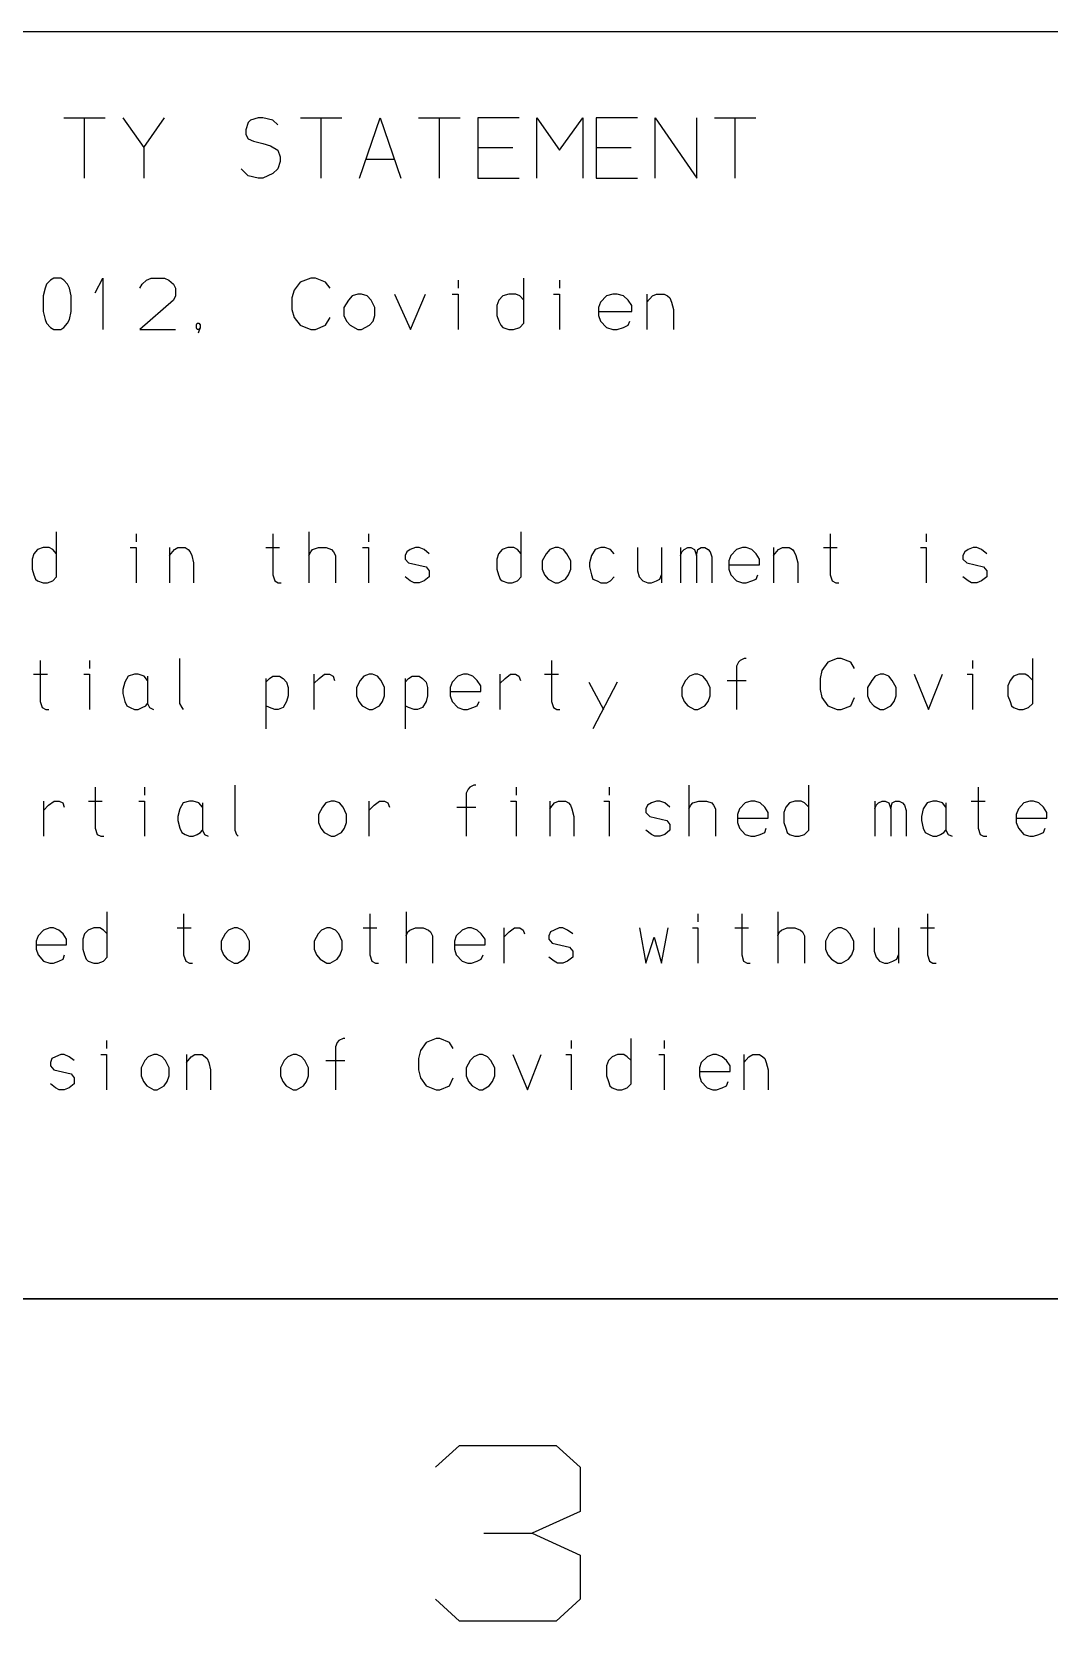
# Model space of a CAD drawing. Extents: x 0 to 1189, y 35 to 806.
# Drawn here: x 415.6 to 481.8, y 40.6 to 144.1 of the extents above; entities that cross this region are included whole.
import ezdxf

# ---------------------------------------------------------------- set-up
doc = ezdxf.new("R2010")
doc.units = 0
doc.layers.add('1', color=1, linetype='CONTINUOUS')

msp = doc.modelspace()

# ---------------------------------------------------------------- linework, layer by layer
at = {"layer": '1'}
for p, q in [((502.35, 144.13), (331.82, 144.13)), ((417.65, 138.53), (420.35, 138.53)), ((419, 134.6), (419, 138.53)), ((421.5, 138.53), (422.85, 136.6)), ((422.85, 136.6), (424.2, 138.53)), ((429.65, 138.23), (429.5, 137.75)), ((429.5, 137.75), (429.5, 137.45)), ((429.8, 138.38), (429.65, 138.23)), ((430.3, 138.53), (429.8, 138.38)), ((430.6, 138.53), (430.3, 138.53)), ((431.25, 138.38), (430.6, 138.53)), ((431.58, 138.08), (431.25, 138.38)), ((433.05, 138.53), (435.75, 138.53)), ((434.4, 134.6), (434.4, 138.53)), ((436.9, 134.6), (438.25, 138.53)), ((438.25, 138.53), (439.6, 134.6)), ((440.75, 138.53), (443.45, 138.53)), ((442.1, 134.6), (442.1, 138.53)), ((447.3, 138.53), (444.6, 138.53)), ((444.6, 138.53), (444.6, 134.6)), ((448.45, 134.6), (448.45, 138.53)), ((448.45, 138.53), (449.93, 136.43)), ((449.93, 136.43), (451.43, 138.53)), ((451.43, 138.53), (451.43, 134.6)), ((455, 138.53), (452.3, 138.53)), ((452.3, 138.53), (452.3, 134.6)), ((456.15, 134.6), (456.15, 138.53)), ((456.15, 138.53), (458.85, 134.6)), ((458.85, 134.6), (458.85, 138.53)), ((460, 138.53), (462.7, 138.53)), ((461.35, 134.6), (461.35, 138.53)), ((422.85, 136.6), (422.85, 134.6)), ((429.5, 137.45), (429.65, 137.15)), ((429.65, 137.15), (430, 137)), ((430, 137), (430.6, 136.85)), ((430.6, 136.85), (431.1, 136.7)), ((431.1, 136.7), (431.58, 136.43)), ((444.6, 136.6), (446.88, 136.6)), ((452.3, 136.6), (454.58, 136.6)), ((431.58, 136.43), (431.73, 135.98)), ((431.73, 135.68), (431.58, 135.2)), ((431.73, 135.98), (431.73, 135.68)), ((437.3, 135.83), (439.2, 135.83)), ((429.65, 134.75), (429.2, 135.2)), ((430.3, 134.6), (429.65, 134.75)), ((430.6, 134.6), (430.3, 134.6)), ((431.25, 134.9), (430.6, 134.6)), ((431.58, 135.2), (431.25, 134.9)), ((444.6, 134.6), (447.3, 134.6)), ((452.3, 134.6), (455, 134.6)), ((416.43, 127.43), (416.3, 126.93)), ((416.53, 127.7), (416.43, 127.43)), ((416.78, 127.95), (416.53, 127.7)), ((417, 128.08), (416.78, 127.95)), ((417.45, 128.08), (417, 128.08)), ((417.65, 127.95), (417.45, 128.08)), ((417.9, 127.7), (417.65, 127.95)), ((418.03, 127.43), (417.9, 127.7)), ((418.13, 126.93), (418.03, 127.43)), ((419.68, 127.13), (420.2, 128.08)), ((420.2, 128.08), (420.2, 124.75)), ((422.6, 127.43), (422.75, 127.7)), ((422.75, 127.7), (423.03, 127.95)), ((423.03, 127.95), (423.33, 128.08)), ((423.33, 128.08), (424.2, 128.08)), ((424.2, 128.08), (424.48, 127.95)), ((424.48, 127.95), (424.78, 127.7)), ((424.78, 127.7), (424.93, 127.43)), ((424.93, 127.43), (424.93, 126.93)), ((432.65, 127.3), (432.5, 126.8)), ((433.03, 127.83), (432.65, 127.3)), ((433.73, 128.08), (433.03, 127.83)), ((434.03, 128.08), (433.73, 128.08)), ((434.68, 127.83), (434.03, 128.08)), ((434.98, 127.43), (434.68, 127.83)), ((443.33, 127.95), (443.33, 127.43)), ((447.6, 125.15), (447.6, 128.08)), ((449.93, 127.95), (449.93, 127.43)), ((416.3, 126.93), (416.3, 125.93)), ((418.13, 125.93), (418.13, 126.93)), ((424.78, 126.65), (422.6, 124.75)), ((424.93, 126.93), (424.78, 126.65)), ((432.5, 126.8), (432.5, 126.05)), ((436.18, 126.65), (435.88, 126.18)), ((436.43, 126.93), (436.18, 126.65)), ((436.78, 127.05), (436.43, 126.93)), ((437.03, 127.05), (436.78, 127.05)), ((437.4, 126.93), (437.03, 127.05)), ((437.65, 126.65), (437.4, 126.93)), ((437.9, 126.18), (437.65, 126.65)), ((439.18, 127.05), (440.23, 124.75)), ((440.23, 124.75), (441.2, 127.05)), ((442.93, 127.05), (443.33, 127.05)), ((443.33, 127.05), (443.33, 124.75)), ((445.98, 126.65), (445.85, 126.3)), ((445.85, 126.3), (445.85, 125.65)), ((446.23, 126.93), (445.98, 126.65)), ((446.63, 127.05), (446.23, 126.93)), ((447.08, 127.05), (446.63, 127.05)), ((447.33, 126.93), (447.08, 127.05)), ((447.6, 126.65), (447.33, 126.93)), ((449.53, 127.05), (449.93, 127.05)), ((449.93, 127.05), (449.93, 124.75)), ((452.58, 126.53), (452.45, 126.18)), ((452.98, 126.93), (452.58, 126.53)), ((453.4, 127.05), (452.98, 126.93)), ((453.68, 127.05), (453.4, 127.05)), ((454.08, 126.93), (453.68, 127.05)), ((454.38, 126.65), (454.08, 126.93)), ((454.63, 126.3), (454.38, 126.65)), ((454.63, 125.93), (454.63, 126.3)), ((455.6, 127.05), (455.6, 124.75)), ((455.6, 126.53), (455.98, 126.93)), ((455.98, 126.93), (456.23, 127.05)), ((456.23, 127.05), (456.73, 127.05)), ((456.73, 127.05), (456.95, 126.93)), ((456.95, 126.93), (457.1, 126.8)), ((457.1, 126.8), (457.2, 126.53)), ((457.2, 126.53), (457.35, 126.05)), ((416.3, 125.93), (416.43, 125.4)), ((416.43, 125.4), (416.53, 125.15)), ((417.9, 125.15), (418.03, 125.4)), ((418.03, 125.4), (418.13, 125.93)), ((432.5, 126.05), (432.65, 125.53)), ((432.65, 125.53), (433.03, 125.03)), ((434.68, 125.03), (434.98, 125.53)), ((435.88, 126.18), (435.88, 125.65)), ((435.88, 125.65), (436.05, 125.28)), ((436.05, 125.28), (436.3, 125.03)), ((437.55, 125.03), (437.78, 125.28)), ((437.78, 125.28), (437.9, 125.65)), ((437.9, 125.65), (437.9, 126.18)), ((445.85, 125.65), (445.98, 125.28)), ((445.98, 125.28), (446.1, 125.03)), ((452.45, 126.18), (452.45, 125.65)), ((452.45, 125.93), (454.63, 125.93)), ((452.45, 125.65), (452.58, 125.28)), ((452.58, 125.28), (452.98, 124.88)), ((454.38, 125.03), (454.5, 125.28)), ((457.35, 126.05), (457.35, 124.75)), ((416.53, 125.15), (416.78, 124.88)), ((416.78, 124.88), (417, 124.75)), ((417, 124.75), (417.45, 124.75)), ((417.45, 124.75), (417.65, 124.88)), ((417.65, 124.88), (417.9, 125.15)), ((422.6, 124.75), (424.93, 124.75)), ((426.28, 125.05), (426.33, 125.15)), ((426.28, 124.85), (426.28, 125.05)), ((426.33, 124.75), (426.28, 124.85)), ((426.33, 125.15), (426.45, 125.15)), ((426.45, 124.75), (426.33, 124.75)), ((426.45, 124.63), (426.4, 124.5)), ((426.45, 125.15), (426.53, 125.05)), ((426.53, 124.85), (426.45, 124.75)), ((426.53, 124.85), (426.45, 124.63)), ((426.53, 125.05), (426.53, 124.85)), ((433.03, 125.03), (433.73, 124.75)), ((433.73, 124.75), (434.03, 124.75)), ((434.03, 124.75), (434.68, 125.03)), ((436.3, 125.03), (436.78, 124.75)), ((436.78, 124.75), (437.03, 124.75)), ((437.03, 124.75), (437.55, 125.03)), ((446.1, 125.03), (446.23, 124.88)), ((446.23, 124.88), (446.63, 124.75)), ((446.63, 124.75), (446.93, 124.75)), ((446.93, 124.75), (447.33, 124.88)), ((447.33, 124.88), (447.6, 125.15)), ((452.98, 124.88), (453.4, 124.75)), ((453.4, 124.75), (453.68, 124.75)), ((453.68, 124.75), (454.08, 124.88)), ((454.08, 124.88), (454.38, 125.03)), ((417.18, 108.65), (417.18, 111.58)), ((422.35, 111.45), (422.35, 110.93)), ((431.25, 111.45), (431.25, 108.78)), ((433.6, 111.58), (433.6, 108.25)), ((437.48, 111.45), (437.48, 110.93)), ((447.43, 108.65), (447.43, 111.58)), ((467.55, 111.45), (467.55, 108.78)), ((473.78, 111.45), (473.78, 110.93)), ((415.7, 110.15), (415.58, 109.8)), ((415.58, 109.8), (415.58, 109.15)), ((415.93, 110.43), (415.7, 110.15)), ((416.3, 110.55), (415.93, 110.43)), ((416.7, 110.55), (416.3, 110.55)), ((416.93, 110.43), (416.7, 110.55)), ((417.18, 110.15), (416.93, 110.43)), ((421.98, 110.55), (422.35, 110.55)), ((422.35, 110.55), (422.35, 108.25)), ((424.53, 110.55), (424.53, 108.25)), ((424.53, 110.03), (424.85, 110.43)), ((424.85, 110.43), (425.08, 110.55)), ((425.08, 110.55), (425.55, 110.55)), ((425.55, 110.55), (425.75, 110.43)), ((425.75, 110.43), (425.88, 110.28)), ((425.88, 110.28), (425.98, 110.03)), ((425.98, 110.03), (426.1, 109.55)), ((430.8, 110.55), (431.7, 110.55)), ((433.6, 110.03), (433.73, 110.28)), ((433.73, 110.28), (433.85, 110.43)), ((433.85, 110.43), (434.23, 110.55)), ((434.23, 110.55), (434.73, 110.55)), ((434.73, 110.55), (435.08, 110.43)), ((435.08, 110.43), (435.2, 110.28)), ((435.2, 110.28), (435.33, 110.03)), ((435.33, 110.03), (435.33, 108.25)), ((437.1, 110.55), (437.48, 110.55)), ((437.48, 110.55), (437.48, 108.25)), ((439.98, 110.28), (439.88, 110.03)), ((439.88, 110.03), (439.88, 109.8)), ((439.88, 109.8), (440.1, 109.55)), ((440.2, 110.43), (439.98, 110.28)), ((440.55, 110.55), (440.2, 110.43)), ((440.78, 110.55), (440.55, 110.55)), ((441.1, 110.43), (440.78, 110.55)), ((441.43, 110.15), (441.1, 110.43)), ((445.95, 110.15), (445.83, 109.8)), ((445.83, 109.8), (445.83, 109.15)), ((446.18, 110.43), (445.95, 110.15)), ((446.55, 110.55), (446.18, 110.43)), ((446.95, 110.55), (446.55, 110.55)), ((447.18, 110.43), (446.95, 110.55)), ((447.43, 110.15), (447.18, 110.43)), ((449.05, 110.15), (448.8, 109.68)), ((449.3, 110.43), (449.05, 110.15)), ((449.63, 110.55), (449.3, 110.43)), ((449.85, 110.55), (449.63, 110.55)), ((450.18, 110.43), (449.85, 110.55)), ((450.4, 110.15), (450.18, 110.43)), ((450.65, 109.68), (450.4, 110.15)), ((452, 110.03), (451.88, 109.55)), ((452.25, 110.43), (452, 110.03)), ((452.6, 110.55), (452.25, 110.43)), ((452.88, 110.55), (452.6, 110.55)), ((453.23, 110.43), (452.88, 110.55)), ((453.48, 110.15), (453.23, 110.43)), ((455, 110.55), (455, 109.03)), ((456.55, 110.55), (456.55, 108.25)), ((457.8, 110.55), (457.8, 108.25)), ((457.8, 110.03), (457.88, 110.28)), ((457.88, 110.28), (458.03, 110.43)), ((458.03, 110.43), (458.28, 110.55)), ((458.28, 110.55), (458.48, 110.55)), ((458.48, 110.55), (458.7, 110.43)), ((458.7, 110.43), (458.83, 110.03)), ((458.83, 110.03), (458.93, 110.43)), ((458.83, 110.03), (458.83, 108.25)), ((458.93, 110.43), (459.15, 110.55)), ((459.15, 110.55), (459.38, 110.55)), ((459.38, 110.55), (459.6, 110.43)), ((459.6, 110.43), (459.73, 110.28)), ((459.73, 110.28), (459.83, 109.95)), ((459.83, 109.95), (459.83, 108.25)), ((461.08, 110.03), (460.95, 109.68)), ((461.45, 110.43), (461.08, 110.03)), ((461.83, 110.55), (461.45, 110.43)), ((462.08, 110.55), (461.83, 110.55)), ((462.43, 110.43), (462.08, 110.55)), ((462.73, 110.15), (462.43, 110.43)), ((462.95, 109.8), (462.73, 110.15)), ((462.95, 109.43), (462.95, 109.8)), ((463.85, 110.55), (463.85, 108.25)), ((463.85, 110.03), (464.18, 110.43)), ((464.18, 110.43), (464.43, 110.55)), ((464.43, 110.55), (464.88, 110.55)), ((464.88, 110.55), (465.08, 110.43)), ((465.08, 110.43), (465.2, 110.28)), ((465.2, 110.28), (465.3, 110.03)), ((465.3, 110.03), (465.43, 109.55)), ((467.1, 110.55), (468, 110.55)), ((473.43, 110.55), (473.78, 110.55)), ((473.78, 110.55), (473.78, 108.25)), ((476.3, 110.28), (476.18, 110.03)), ((476.18, 110.03), (476.18, 109.8)), ((476.18, 109.8), (476.43, 109.55)), ((476.53, 110.43), (476.3, 110.28)), ((476.85, 110.55), (476.53, 110.43)), ((477.08, 110.55), (476.85, 110.55)), ((477.4, 110.43), (477.08, 110.55)), ((477.75, 110.15), (477.4, 110.43)), ((415.58, 109.15), (415.7, 108.78)), ((415.7, 108.78), (415.8, 108.5)), ((426.1, 109.55), (426.1, 108.25)), ((431.25, 108.78), (431.38, 108.38)), ((440.1, 109.55), (441.23, 109.3)), ((441.23, 109.3), (441.43, 109.03)), ((441.43, 109.03), (441.43, 108.65)), ((445.83, 109.15), (445.95, 108.78)), ((445.95, 108.78), (446.05, 108.5)), ((448.8, 109.68), (448.8, 109.15)), ((448.8, 109.15), (448.95, 108.78)), ((448.95, 108.78), (449.18, 108.5)), ((450.3, 108.5), (450.5, 108.78)), ((450.5, 108.78), (450.65, 109.15)), ((450.65, 109.15), (450.65, 109.68)), ((451.88, 109.55), (451.88, 109.3)), ((451.88, 109.3), (452, 108.78)), ((452, 108.78), (452.1, 108.5)), ((455, 109.03), (455.1, 108.65)), ((456.45, 108.5), (456.55, 108.78)), ((460.95, 109.68), (460.95, 109.15)), ((460.95, 109.43), (462.95, 109.43)), ((460.95, 109.15), (461.08, 108.78)), ((461.08, 108.78), (461.45, 108.38)), ((462.73, 108.5), (462.83, 108.78)), ((465.43, 109.55), (465.43, 108.25)), ((467.55, 108.78), (467.68, 108.38)), ((476.43, 109.55), (477.53, 109.3)), ((477.53, 109.3), (477.75, 109.03)), ((477.75, 109.03), (477.75, 108.65)), ((415.8, 108.5), (415.93, 108.38)), ((415.93, 108.38), (416.3, 108.25)), ((416.3, 108.25), (416.58, 108.25)), ((416.58, 108.25), (416.93, 108.38)), ((416.93, 108.38), (417.18, 108.65)), ((431.38, 108.38), (431.6, 108.25)), ((431.6, 108.25), (431.8, 108.25)), ((440.2, 108.38), (439.88, 108.65)), ((440.45, 108.25), (440.2, 108.38)), ((440.78, 108.25), (440.45, 108.25)), ((441.1, 108.38), (440.78, 108.25)), ((441.43, 108.65), (441.1, 108.38)), ((446.05, 108.5), (446.18, 108.38)), ((446.18, 108.38), (446.55, 108.25)), ((446.55, 108.25), (446.83, 108.25)), ((446.83, 108.25), (447.18, 108.38)), ((447.18, 108.38), (447.43, 108.65)), ((449.18, 108.5), (449.63, 108.25)), ((449.63, 108.25), (449.85, 108.25)), ((449.85, 108.25), (450.3, 108.5)), ((452.1, 108.5), (452.38, 108.38)), ((452.38, 108.38), (452.6, 108.25)), ((452.6, 108.25), (453, 108.25)), ((453, 108.25), (453.23, 108.38)), ((453.23, 108.38), (453.48, 108.65)), ((455.1, 108.65), (455.35, 108.38)), ((455.35, 108.38), (455.68, 108.25)), ((455.68, 108.25), (455.9, 108.25)), ((455.9, 108.25), (456.23, 108.38)), ((456.23, 108.38), (456.45, 108.5)), ((461.45, 108.38), (461.83, 108.25)), ((461.83, 108.25), (462.08, 108.25)), ((462.08, 108.25), (462.43, 108.38)), ((462.43, 108.38), (462.73, 108.5)), ((467.68, 108.38), (467.9, 108.25)), ((467.9, 108.25), (468.1, 108.25)), ((476.53, 108.38), (476.18, 108.65)), ((476.75, 108.25), (476.53, 108.38)), ((477.08, 108.25), (476.75, 108.25)), ((477.4, 108.38), (477.08, 108.25)), ((477.75, 108.65), (477.4, 108.38)), ((416.1, 103.2), (416.1, 100.53)), ((419.33, 103.2), (419.33, 102.68)), ((425.18, 103.33), (425.18, 100.4)), ((449.4, 103.2), (449.4, 100.53)), ((461.58, 103.08), (461.45, 102.83)), ((461.45, 102.83), (461.45, 100)), ((461.68, 103.2), (461.58, 103.08)), ((461.95, 103.33), (461.68, 103.2)), ((462.08, 103.33), (461.95, 103.33)), ((467, 102.55), (466.88, 102.03)), ((467.38, 103.08), (467, 102.55)), ((468, 103.33), (467.38, 103.08)), ((468.25, 103.33), (468, 103.33)), ((468.88, 103.08), (468.25, 103.33)), ((469.13, 102.68), (468.88, 103.08)), ((476.8, 103.2), (476.8, 102.68)), ((480.73, 100.4), (480.73, 103.33)), ((415.68, 102.3), (416.58, 102.3)), ((418.95, 102.3), (419.33, 102.3)), ((419.33, 102.3), (419.33, 100)), ((421.63, 101.78), (421.5, 101.3)), ((421.85, 102.18), (421.63, 101.78)), ((422.25, 102.3), (421.85, 102.18)), ((422.5, 102.3), (422.25, 102.3)), ((422.88, 102.18), (422.5, 102.3)), ((423.1, 101.9), (422.88, 102.18)), ((423.1, 102.18), (423.1, 100.4)), ((430.8, 102.03), (430.8, 98.75)), ((430.8, 101.78), (431.03, 102.03)), ((431.03, 102.03), (431.25, 102.18)), ((431.25, 102.18), (431.7, 102.18)), ((431.7, 102.18), (431.93, 102.03)), ((431.93, 102.03), (432.15, 101.78)), ((432.15, 101.78), (432.25, 101.43)), ((432.25, 101.43), (432.25, 100.9)), ((433.93, 102.3), (433.93, 100)), ((433.93, 101.7), (434.28, 102.03)), ((434.28, 102.03), (434.63, 102.3)), ((434.63, 102.3), (434.95, 102.3)), ((434.95, 102.3), (435.18, 102.18)), ((435.18, 102.18), (435.28, 101.9)), ((436.95, 101.9), (436.7, 101.43)), ((436.7, 101.43), (436.7, 100.9)), ((437.18, 102.18), (436.95, 101.9)), ((437.53, 102.3), (437.18, 102.18)), ((437.75, 102.3), (437.53, 102.3)), ((438.08, 102.18), (437.75, 102.3)), ((438.3, 101.9), (438.08, 102.18)), ((438.53, 101.43), (438.3, 101.9)), ((438.53, 100.9), (438.53, 101.43)), ((439.88, 102.03), (439.88, 98.75)), ((439.88, 101.78), (440.1, 102.03)), ((440.1, 102.03), (440.33, 102.18)), ((440.33, 102.18), (440.78, 102.18)), ((440.78, 102.18), (441, 102.03)), ((441, 102.03), (441.23, 101.78)), ((441.23, 101.78), (441.33, 101.43)), ((441.33, 101.43), (441.33, 100.9)), ((442.93, 101.78), (442.8, 101.43)), ((442.8, 101.43), (442.8, 100.9)), ((443.3, 102.18), (442.93, 101.78)), ((443.68, 102.3), (443.3, 102.18)), ((443.93, 102.3), (443.68, 102.3)), ((444.28, 102.18), (443.93, 102.3)), ((444.55, 101.9), (444.28, 102.18)), ((444.8, 101.55), (444.55, 101.9)), ((444.8, 101.18), (444.8, 101.55)), ((446.03, 102.3), (446.03, 100)), ((446.03, 101.7), (446.38, 102.03)), ((446.38, 102.03), (446.73, 102.3)), ((446.73, 102.3), (447.05, 102.3)), ((447.05, 102.3), (447.28, 102.18)), ((447.28, 102.18), (447.38, 101.9)), ((448.95, 102.3), (449.85, 102.3)), ((451.83, 101.78), (452.78, 100)), ((453.68, 101.78), (452.08, 98.75)), ((458.13, 101.9), (457.88, 101.43)), ((457.88, 101.43), (457.88, 100.9)), ((458.38, 102.18), (458.13, 101.9)), ((458.7, 102.3), (458.38, 102.18)), ((458.93, 102.3), (458.7, 102.3)), ((459.25, 102.18), (458.93, 102.3)), ((459.48, 101.9), (459.25, 102.18)), ((459.73, 101.43), (459.48, 101.9)), ((459.73, 100.9), (459.73, 101.43)), ((460.83, 101.9), (462.08, 101.9)), ((466.88, 102.03), (466.88, 101.3)), ((470.25, 101.9), (469.98, 101.43)), ((469.98, 101.43), (469.98, 100.9)), ((470.48, 102.18), (470.25, 101.9)), ((470.8, 102.3), (470.48, 102.18)), ((471.03, 102.3), (470.8, 102.3)), ((471.35, 102.18), (471.03, 102.3)), ((471.58, 101.9), (471.35, 102.18)), ((471.83, 101.43), (471.58, 101.9)), ((471.83, 100.9), (471.83, 101.43)), ((473, 102.3), (473.95, 100)), ((473.95, 100), (474.85, 102.3)), ((476.45, 102.3), (476.8, 102.3)), ((476.8, 102.3), (476.8, 100)), ((479.25, 101.9), (479.1, 101.55)), ((479.1, 101.55), (479.1, 100.9)), ((479.48, 102.18), (479.25, 101.9)), ((479.83, 102.3), (479.48, 102.18)), ((480.23, 102.3), (479.83, 102.3)), ((480.45, 102.18), (480.23, 102.3)), ((480.73, 101.9), (480.45, 102.18)), ((416.1, 100.53), (416.25, 100.13)), ((421.5, 101.3), (421.5, 101.05)), ((421.5, 101.05), (421.63, 100.53)), ((421.63, 100.53), (421.75, 100.25)), ((422.98, 100.25), (423.1, 100.4)), ((423.1, 100.4), (423.23, 100.13)), ((425.18, 100.4), (425.33, 100.13)), ((432.15, 100.53), (431.93, 100.13)), ((432.25, 100.9), (432.15, 100.53)), ((436.7, 100.9), (436.85, 100.53)), ((436.85, 100.53), (437.08, 100.25)), ((438.2, 100.25), (438.4, 100.53)), ((438.4, 100.53), (438.53, 100.9)), ((441.23, 100.53), (441, 100.13)), ((441.33, 100.9), (441.23, 100.53)), ((442.8, 101.18), (444.8, 101.18)), ((442.8, 100.9), (442.93, 100.53)), ((442.93, 100.53), (443.3, 100.13)), ((444.55, 100.25), (444.68, 100.53)), ((449.4, 100.53), (449.53, 100.13)), ((457.88, 100.9), (458.03, 100.53)), ((458.03, 100.53), (458.28, 100.25)), ((459.38, 100.25), (459.6, 100.53)), ((459.6, 100.53), (459.73, 100.9)), ((466.88, 101.3), (467, 100.78)), ((467, 100.78), (467.38, 100.25)), ((468.88, 100.25), (469.13, 100.78)), ((469.98, 100.9), (470.13, 100.53)), ((470.13, 100.53), (470.38, 100.25)), ((471.48, 100.25), (471.7, 100.53)), ((471.7, 100.53), (471.83, 100.9)), ((479.1, 100.9), (479.25, 100.53)), ((479.25, 100.53), (479.35, 100.25)), ((480.45, 100.13), (480.73, 100.4)), ((416.25, 100.13), (416.48, 100)), ((416.48, 100), (416.68, 100)), ((421.75, 100.25), (421.98, 100.13)), ((421.98, 100.13), (422.25, 100)), ((422.25, 100), (422.5, 100)), ((422.5, 100), (422.75, 100.13)), ((422.75, 100.13), (422.98, 100.25)), ((423.23, 100.13), (423.48, 100)), ((425.33, 100.13), (425.43, 100)), ((431.03, 100.13), (430.8, 100.25)), ((431.38, 100), (431.03, 100.13)), ((431.6, 100), (431.38, 100)), ((431.93, 100.13), (431.6, 100)), ((437.08, 100.25), (437.53, 100)), ((437.53, 100), (437.75, 100)), ((437.75, 100), (438.2, 100.25)), ((440.1, 100.13), (439.88, 100.25)), ((440.45, 100), (440.1, 100.13)), ((440.68, 100), (440.45, 100)), ((441, 100.13), (440.68, 100)), ((443.3, 100.13), (443.68, 100)), ((443.68, 100), (443.93, 100)), ((443.93, 100), (444.28, 100.13)), ((444.28, 100.13), (444.55, 100.25)), ((449.53, 100.13), (449.75, 100)), ((449.75, 100), (449.95, 100)), ((458.28, 100.25), (458.7, 100)), ((458.7, 100), (458.93, 100)), ((458.93, 100), (459.38, 100.25)), ((467.38, 100.25), (468, 100)), ((468, 100), (468.25, 100)), ((468.25, 100), (468.88, 100.25)), ((470.38, 100.25), (470.8, 100)), ((470.8, 100), (471.03, 100)), ((471.03, 100), (471.48, 100.25)), ((479.35, 100.25), (479.48, 100.13)), ((479.48, 100.13), (479.83, 100)), ((479.83, 100), (480.1, 100)), ((480.1, 100), (480.45, 100.13)), ((419.68, 94.95), (419.68, 92.28)), ((422.9, 94.95), (422.9, 94.43)), ((428.78, 95.08), (428.78, 92.15)), ((443.98, 94.83), (443.85, 94.55)), ((443.85, 94.55), (443.85, 91.75)), ((444.08, 94.95), (443.98, 94.83)), ((444.35, 95.08), (444.08, 94.95)), ((444.48, 95.08), (444.35, 95.08)), ((447.1, 94.95), (447.1, 94.43)), ((453.15, 94.95), (453.15, 94.43)), ((458.35, 95.08), (458.35, 91.75)), ((466.15, 92.15), (466.15, 95.08)), ((477.18, 94.95), (477.18, 92.28)), ((416.33, 94.05), (416.33, 91.75)), ((416.33, 93.43), (416.65, 93.78)), ((416.65, 93.78), (417.03, 94.05)), ((417.03, 94.05), (417.35, 94.05)), ((417.35, 94.05), (417.58, 93.93)), ((417.58, 93.93), (417.68, 93.65)), ((419.25, 94.05), (420.15, 94.05)), ((422.53, 94.05), (422.9, 94.05)), ((422.9, 94.05), (422.9, 91.75)), ((425.2, 93.53), (425.08, 93.05)), ((425.43, 93.93), (425.2, 93.53)), ((425.83, 94.05), (425.43, 93.93)), ((426.08, 94.05), (425.83, 94.05)), ((426.45, 93.93), (426.08, 94.05)), ((426.68, 93.65), (426.45, 93.93)), ((426.68, 93.93), (426.68, 92.15)), ((434.48, 93.65), (434.23, 93.18)), ((434.23, 93.18), (434.23, 92.65)), ((434.7, 93.93), (434.48, 93.65)), ((435.05, 94.05), (434.7, 93.93)), ((435.28, 94.05), (435.05, 94.05)), ((435.6, 93.93), (435.28, 94.05)), ((435.83, 93.65), (435.6, 93.93)), ((436.05, 93.18), (435.83, 93.65)), ((436.05, 92.65), (436.05, 93.18)), ((437.5, 94.05), (437.5, 91.75)), ((437.5, 93.43), (437.85, 93.78)), ((437.85, 93.78), (438.2, 94.05)), ((438.2, 94.05), (438.53, 94.05)), ((438.53, 94.05), (438.75, 93.93)), ((438.75, 93.93), (438.85, 93.65)), ((443.23, 93.65), (444.48, 93.65)), ((446.73, 94.05), (447.1, 94.05)), ((447.1, 94.05), (447.1, 91.75)), ((449.28, 94.05), (449.28, 91.75)), ((449.28, 93.53), (449.6, 93.93)), ((449.6, 93.93), (449.85, 94.05)), ((449.85, 94.05), (450.3, 94.05)), ((450.3, 94.05), (450.5, 93.93)), ((450.5, 93.93), (450.63, 93.78)), ((450.63, 93.78), (450.73, 93.53)), ((450.73, 93.53), (450.85, 93.05)), ((452.8, 94.05), (453.15, 94.05)), ((453.15, 94.05), (453.15, 91.75)), ((455.65, 93.78), (455.55, 93.53)), ((455.55, 93.53), (455.55, 93.3)), ((455.55, 93.3), (455.8, 93.05)), ((455.9, 93.93), (455.65, 93.78)), ((456.23, 94.05), (455.9, 93.93)), ((456.45, 94.05), (456.23, 94.05)), ((456.78, 93.93), (456.45, 94.05)), ((457.1, 93.65), (456.78, 93.93)), ((458.35, 93.53), (458.48, 93.78)), ((458.48, 93.78), (458.6, 93.93)), ((458.6, 93.93), (458.98, 94.05)), ((458.98, 94.05), (459.48, 94.05)), ((459.48, 94.05), (459.83, 93.93)), ((459.83, 93.93), (459.95, 93.78)), ((459.95, 93.78), (460.08, 93.53)), ((460.08, 93.53), (460.08, 91.75)), ((461.63, 93.53), (461.5, 93.18)), ((461.5, 93.18), (461.5, 92.65)), ((462, 93.93), (461.63, 93.53)), ((462.38, 94.05), (462, 93.93)), ((462.63, 94.05), (462.38, 94.05)), ((462.98, 93.93), (462.63, 94.05)), ((463.28, 93.65), (462.98, 93.93)), ((463.5, 93.3), (463.28, 93.65)), ((463.5, 92.93), (463.5, 93.3)), ((464.65, 93.65), (464.53, 93.3)), ((464.53, 93.3), (464.53, 92.65)), ((464.9, 93.93), (464.65, 93.65)), ((465.25, 94.05), (464.9, 93.93)), ((465.65, 94.05), (465.25, 94.05)), ((465.88, 93.93), (465.65, 94.05)), ((466.15, 93.65), (465.88, 93.93)), ((470.45, 94.05), (470.45, 91.75)), ((470.45, 93.53), (470.53, 93.78)), ((470.53, 93.78), (470.68, 93.93)), ((470.68, 93.93), (470.93, 94.05)), ((470.93, 94.05), (471.13, 94.05)), ((471.13, 94.05), (471.35, 93.93)), ((471.35, 93.93), (471.48, 93.53)), ((471.48, 93.53), (471.58, 93.93)), ((471.48, 93.53), (471.48, 91.75)), ((471.58, 93.93), (471.8, 94.05)), ((471.8, 94.05), (472.03, 94.05)), ((472.03, 94.05), (472.25, 93.93)), ((472.25, 93.93), (472.38, 93.78)), ((472.38, 93.78), (472.48, 93.43)), ((472.48, 93.43), (472.48, 91.75)), ((473.6, 93.53), (473.48, 93.05)), ((473.85, 93.93), (473.6, 93.53)), ((474.23, 94.05), (473.85, 93.93)), ((474.48, 94.05), (474.23, 94.05)), ((474.85, 93.93), (474.48, 94.05)), ((475.08, 93.65), (474.85, 93.93)), ((475.08, 93.93), (475.08, 92.15)), ((476.73, 94.05), (477.63, 94.05)), ((479.8, 93.53), (479.65, 93.18)), ((479.65, 93.18), (479.65, 92.65)), ((480.15, 93.93), (479.8, 93.53)), ((480.53, 94.05), (480.15, 93.93)), ((480.78, 94.05), (480.53, 94.05)), ((481.13, 93.93), (480.78, 94.05)), ((481.43, 93.65), (481.13, 93.93)), ((481.65, 93.3), (481.43, 93.65)), ((481.65, 92.93), (481.65, 93.3)), ((419.68, 92.28), (419.83, 91.88)), ((425.08, 93.05), (425.08, 92.78)), ((425.08, 92.78), (425.2, 92.28)), ((425.2, 92.28), (425.33, 92)), ((426.55, 92), (426.68, 92.15)), ((426.68, 92.15), (426.8, 91.88)), ((428.78, 92.15), (428.9, 91.88)), ((434.23, 92.65), (434.38, 92.28)), ((434.38, 92.28), (434.6, 92)), ((435.73, 92), (435.93, 92.28)), ((435.93, 92.28), (436.05, 92.65)), ((450.85, 93.05), (450.85, 91.75)), ((455.9, 91.88), (455.55, 92.15)), ((455.8, 93.05), (456.9, 92.78)), ((457.1, 92.15), (456.78, 91.88)), ((456.9, 92.78), (457.1, 92.53)), ((457.1, 92.53), (457.1, 92.15)), ((461.5, 92.93), (463.5, 92.93)), ((461.5, 92.65), (461.63, 92.28)), ((461.63, 92.28), (462, 91.88)), ((463.28, 92), (463.38, 92.28)), ((464.53, 92.65), (464.65, 92.28)), ((464.65, 92.28), (464.75, 92)), ((465.88, 91.88), (466.15, 92.15)), ((473.48, 93.05), (473.48, 92.78)), ((473.48, 92.78), (473.6, 92.28)), ((473.6, 92.28), (473.73, 92)), ((474.95, 92), (475.08, 92.15)), ((475.08, 92.15), (475.23, 91.88)), ((477.18, 92.28), (477.3, 91.88)), ((479.65, 92.93), (481.65, 92.93)), ((479.65, 92.65), (479.8, 92.28)), ((479.8, 92.28), (480.15, 91.88)), ((481.43, 92), (481.53, 92.28)), ((419.83, 91.88), (420.05, 91.75)), ((420.05, 91.75), (420.25, 91.75)), ((425.33, 92), (425.55, 91.88)), ((425.55, 91.88), (425.83, 91.75)), ((425.83, 91.75), (426.08, 91.75)), ((426.08, 91.75), (426.33, 91.88)), ((426.33, 91.88), (426.55, 92)), ((426.8, 91.88), (427.05, 91.75)), ((428.9, 91.88), (429, 91.75)), ((434.6, 92), (435.05, 91.75)), ((435.05, 91.75), (435.28, 91.75)), ((435.28, 91.75), (435.73, 92)), ((456.13, 91.75), (455.9, 91.88)), ((456.45, 91.75), (456.13, 91.75)), ((456.78, 91.88), (456.45, 91.75)), ((462, 91.88), (462.38, 91.75)), ((462.38, 91.75), (462.63, 91.75)), ((462.63, 91.75), (462.98, 91.88)), ((462.98, 91.88), (463.28, 92)), ((464.75, 92), (464.9, 91.88)), ((464.9, 91.88), (465.25, 91.75)), ((465.25, 91.75), (465.53, 91.75)), ((465.53, 91.75), (465.88, 91.88)), ((473.73, 92), (473.98, 91.88)), ((473.98, 91.88), (474.23, 91.75)), ((474.23, 91.75), (474.48, 91.75)), ((474.48, 91.75), (474.73, 91.88)), ((474.73, 91.88), (474.95, 92)), ((475.23, 91.88), (475.48, 91.75)), ((477.3, 91.88), (477.53, 91.75)), ((477.53, 91.75), (477.73, 91.75)), ((480.15, 91.88), (480.53, 91.75)), ((480.53, 91.75), (480.78, 91.75)), ((480.78, 91.75), (481.13, 91.88)), ((481.13, 91.88), (481.43, 92)), ((420.48, 83.88), (420.48, 86.83)), ((425.45, 86.7), (425.45, 84.03)), ((437.58, 86.7), (437.58, 84.03)), ((439.93, 86.83), (439.93, 83.5)), ((458.93, 86.7), (458.93, 86.18)), ((461.78, 86.7), (461.78, 84.03)), ((464.13, 86.83), (464.13, 83.5)), ((473.88, 86.7), (473.88, 84.03)), ((415.98, 85.28), (415.85, 84.93)), ((415.85, 84.93), (415.85, 84.4)), ((416.33, 85.65), (415.98, 85.28)), ((416.73, 85.8), (416.33, 85.65)), ((416.98, 85.8), (416.73, 85.8)), ((417.33, 85.65), (416.98, 85.8)), ((417.6, 85.4), (417.33, 85.65)), ((417.83, 85.05), (417.6, 85.4)), ((417.83, 84.68), (417.83, 85.05)), ((419, 85.4), (418.88, 85.05)), ((418.88, 85.05), (418.88, 84.4)), ((419.23, 85.65), (419, 85.4)), ((419.6, 85.8), (419.23, 85.65)), ((420, 85.8), (419.6, 85.8)), ((420.23, 85.65), (420, 85.8)), ((420.48, 85.4), (420.23, 85.65)), ((425.03, 85.8), (425.93, 85.8)), ((428.15, 85.4), (427.9, 84.93)), ((427.9, 84.93), (427.9, 84.4)), ((428.38, 85.65), (428.15, 85.4)), ((428.73, 85.8), (428.38, 85.65)), ((428.95, 85.8), (428.73, 85.8)), ((429.28, 85.65), (428.95, 85.8)), ((429.5, 85.4), (429.28, 85.65)), ((429.73, 84.93), (429.5, 85.4)), ((429.73, 84.4), (429.73, 84.93)), ((434.2, 85.4), (433.95, 84.93)), ((433.95, 84.93), (433.95, 84.4)), ((434.43, 85.65), (434.2, 85.4)), ((434.78, 85.8), (434.43, 85.65)), ((435, 85.8), (434.78, 85.8)), ((435.33, 85.65), (435, 85.8)), ((435.55, 85.4), (435.33, 85.65)), ((435.78, 84.93), (435.55, 85.4)), ((435.78, 84.4), (435.78, 84.93)), ((437.13, 85.8), (438.03, 85.8)), ((439.93, 85.28), (440.05, 85.53)), ((440.05, 85.53), (440.18, 85.65)), ((440.18, 85.65), (440.55, 85.8)), ((440.55, 85.8), (441.05, 85.8)), ((441.05, 85.8), (441.4, 85.65)), ((441.4, 85.65), (441.53, 85.53)), ((441.53, 85.53), (441.65, 85.28)), ((441.65, 85.28), (441.65, 83.5)), ((443.2, 85.28), (443.08, 84.93)), ((443.08, 84.93), (443.08, 84.4)), ((443.58, 85.65), (443.2, 85.28)), ((443.95, 85.8), (443.58, 85.65)), ((444.2, 85.8), (443.95, 85.8)), ((444.55, 85.65), (444.2, 85.8)), ((444.83, 85.4), (444.55, 85.65)), ((445.08, 85.05), (444.83, 85.4)), ((445.08, 84.68), (445.08, 85.05)), ((446.3, 85.8), (446.3, 83.5)), ((446.3, 85.18), (446.65, 85.53)), ((446.65, 85.53), (447, 85.8)), ((447, 85.8), (447.33, 85.8)), ((447.33, 85.8), (447.55, 85.65)), ((447.55, 85.65), (447.65, 85.4)), ((449.33, 85.53), (449.23, 85.28)), ((449.23, 85.28), (449.23, 85.05)), ((449.23, 85.05), (449.45, 84.8)), ((449.58, 85.65), (449.33, 85.53)), ((449.9, 85.8), (449.58, 85.65)), ((450.13, 85.8), (449.9, 85.8)), ((450.45, 85.65), (450.13, 85.8)), ((450.78, 85.4), (450.45, 85.65)), ((455.13, 85.8), (455.55, 83.5)), ((455.55, 83.5), (456.08, 85.18)), ((456.08, 85.18), (456.55, 83.5)), ((456.55, 83.5), (457, 85.8)), ((458.58, 85.8), (458.93, 85.8)), ((458.93, 85.8), (458.93, 83.5)), ((461.33, 85.8), (462.23, 85.8)), ((464.13, 85.28), (464.25, 85.53)), ((464.25, 85.53), (464.38, 85.65)), ((464.38, 85.65), (464.75, 85.8)), ((464.75, 85.8), (465.25, 85.8)), ((465.25, 85.8), (465.6, 85.65)), ((465.6, 85.65), (465.73, 85.53)), ((465.73, 85.53), (465.88, 85.28)), ((465.88, 85.28), (465.88, 83.5)), ((467.48, 85.4), (467.23, 84.93)), ((467.23, 84.93), (467.23, 84.4)), ((467.73, 85.65), (467.48, 85.4)), ((468.05, 85.8), (467.73, 85.65)), ((468.28, 85.8), (468.05, 85.8)), ((468.6, 85.65), (468.28, 85.8)), ((468.83, 85.4), (468.6, 85.65)), ((469.08, 84.93), (468.83, 85.4)), ((469.08, 84.4), (469.08, 84.93)), ((470.4, 85.8), (470.4, 84.28)), ((471.98, 85.8), (471.98, 83.5)), ((473.43, 85.8), (474.33, 85.8)), ((415.85, 84.68), (417.83, 84.68)), ((415.85, 84.4), (415.98, 84.03)), ((415.98, 84.03), (416.33, 83.63)), ((417.6, 83.75), (417.7, 84.03)), ((418.88, 84.4), (419, 84.03)), ((419, 84.03), (419.1, 83.75)), ((420.23, 83.63), (420.48, 83.88)), ((425.45, 84.03), (425.6, 83.63)), ((427.9, 84.4), (428.05, 84.03)), ((428.05, 84.03), (428.28, 83.75)), ((429.4, 83.75), (429.6, 84.03)), ((429.6, 84.03), (429.73, 84.4)), ((433.95, 84.4), (434.1, 84.03)), ((434.1, 84.03), (434.33, 83.75)), ((435.45, 83.75), (435.65, 84.03)), ((435.65, 84.03), (435.78, 84.4)), ((437.58, 84.03), (437.7, 83.63)), ((443.08, 84.68), (445.08, 84.68)), ((443.08, 84.4), (443.2, 84.03)), ((443.2, 84.03), (443.58, 83.63)), ((444.83, 83.75), (444.95, 84.03)), ((449.58, 83.63), (449.23, 83.88)), ((449.45, 84.8), (450.58, 84.53)), ((450.78, 83.88), (450.45, 83.63)), ((450.58, 84.53), (450.78, 84.28)), ((450.78, 84.28), (450.78, 83.88)), ((461.78, 84.03), (461.9, 83.63)), ((467.23, 84.4), (467.38, 84.03)), ((467.38, 84.03), (467.63, 83.75)), ((468.73, 83.75), (468.95, 84.03)), ((468.95, 84.03), (469.08, 84.4)), ((470.4, 84.28), (470.53, 83.88)), ((470.53, 83.88), (470.75, 83.63)), ((471.88, 83.75), (471.98, 84.03)), ((473.88, 84.03), (474, 83.63)), ((416.33, 83.63), (416.73, 83.5)), ((416.73, 83.5), (416.98, 83.5)), ((416.98, 83.5), (417.33, 83.63)), ((417.33, 83.63), (417.6, 83.75)), ((419.1, 83.75), (419.23, 83.63)), ((419.23, 83.63), (419.6, 83.5)), ((419.6, 83.5), (419.88, 83.5)), ((419.88, 83.5), (420.23, 83.63)), ((425.6, 83.63), (425.83, 83.5)), ((425.83, 83.5), (426.03, 83.5)), ((428.28, 83.75), (428.73, 83.5)), ((428.73, 83.5), (428.95, 83.5)), ((428.95, 83.5), (429.4, 83.75)), ((434.33, 83.75), (434.78, 83.5)), ((434.78, 83.5), (435, 83.5)), ((435, 83.5), (435.45, 83.75)), ((437.7, 83.63), (437.93, 83.5)), ((437.93, 83.5), (438.13, 83.5)), ((443.58, 83.63), (443.95, 83.5)), ((443.95, 83.5), (444.2, 83.5)), ((444.2, 83.5), (444.55, 83.63)), ((444.55, 83.63), (444.83, 83.75)), ((449.8, 83.5), (449.58, 83.63)), ((450.13, 83.5), (449.8, 83.5)), ((450.45, 83.63), (450.13, 83.5)), ((461.9, 83.63), (462.13, 83.5)), ((462.13, 83.5), (462.33, 83.5)), ((467.63, 83.75), (468.05, 83.5)), ((468.05, 83.5), (468.28, 83.5)), ((468.28, 83.5), (468.73, 83.75)), ((470.75, 83.63), (471.08, 83.5)), ((471.08, 83.5), (471.3, 83.5)), ((471.3, 83.5), (471.63, 83.63)), ((471.63, 83.63), (471.88, 83.75)), ((474, 83.63), (474.23, 83.5)), ((474.23, 83.5), (474.43, 83.5)), ((420.43, 78.45), (420.43, 77.93)), ((435.45, 78.33), (435.33, 78.05)), ((435.33, 78.05), (435.33, 75.25)), ((435.55, 78.45), (435.45, 78.33)), ((435.83, 78.58), (435.55, 78.45)), ((435.95, 78.58), (435.83, 78.58)), ((440.88, 77.8), (440.75, 77.28)), ((441.23, 78.33), (440.88, 77.8)), ((441.88, 78.58), (441.23, 78.33)), ((442.13, 78.58), (441.88, 78.58)), ((442.75, 78.33), (442.13, 78.58)), ((443, 77.93), (442.75, 78.33)), ((450.68, 78.45), (450.68, 77.93)), ((454.58, 75.63), (454.58, 78.58)), ((456.73, 78.45), (456.73, 77.93)), ((416.88, 77.28), (416.78, 77.03)), ((416.78, 77.03), (416.78, 76.8)), ((416.78, 76.8), (417, 76.55)), ((417.1, 77.4), (416.88, 77.28)), ((417.45, 77.55), (417.1, 77.4)), ((417.68, 77.55), (417.45, 77.55)), ((418, 77.4), (417.68, 77.55)), ((418.33, 77.15), (418, 77.4)), ((420.05, 77.55), (420.43, 77.55)), ((420.43, 77.55), (420.43, 75.25)), ((422.93, 77.15), (422.68, 76.68)), ((422.68, 76.68), (422.68, 76.15)), ((423.15, 77.4), (422.93, 77.15)), ((423.5, 77.55), (423.15, 77.4)), ((423.73, 77.55), (423.5, 77.55)), ((424.05, 77.4), (423.73, 77.55)), ((424.28, 77.15), (424.05, 77.4)), ((424.5, 76.68), (424.28, 77.15)), ((424.5, 76.15), (424.5, 76.68)), ((425.63, 77.55), (425.63, 75.25)), ((425.63, 77.03), (425.95, 77.4)), ((425.95, 77.4), (426.18, 77.55)), ((426.18, 77.55), (426.65, 77.55)), ((426.65, 77.55), (426.85, 77.4)), ((426.85, 77.4), (426.98, 77.28)), ((426.98, 77.28), (427.08, 77.03)), ((427.08, 77.03), (427.2, 76.55)), ((432, 77.15), (431.75, 76.68)), ((431.75, 76.68), (431.75, 76.15)), ((432.23, 77.4), (432, 77.15)), ((432.58, 77.55), (432.23, 77.4)), ((432.8, 77.55), (432.58, 77.55)), ((433.13, 77.4), (432.8, 77.55)), ((433.35, 77.15), (433.13, 77.4)), ((433.58, 76.68), (433.35, 77.15)), ((433.58, 76.15), (433.58, 76.68)), ((434.7, 77.15), (435.95, 77.15)), ((440.75, 77.28), (440.75, 76.55)), ((444.1, 77.15), (443.85, 76.68)), ((443.85, 76.68), (443.85, 76.15)), ((444.35, 77.4), (444.1, 77.15)), ((444.68, 77.55), (444.35, 77.4)), ((444.9, 77.55), (444.68, 77.55)), ((445.23, 77.4), (444.9, 77.55)), ((445.45, 77.15), (445.23, 77.4)), ((445.7, 76.68), (445.45, 77.15)), ((445.7, 76.15), (445.7, 76.68)), ((446.88, 77.55), (447.83, 75.25)), ((447.83, 75.25), (448.73, 77.55)), ((450.33, 77.55), (450.68, 77.55)), ((450.68, 77.55), (450.68, 75.25)), ((453.1, 77.15), (452.98, 76.8)), ((452.98, 76.8), (452.98, 76.15)), ((453.35, 77.4), (453.1, 77.15)), ((453.7, 77.55), (453.35, 77.4)), ((454.1, 77.55), (453.7, 77.55)), ((454.33, 77.4), (454.1, 77.55)), ((454.58, 77.15), (454.33, 77.4)), ((456.38, 77.55), (456.73, 77.55)), ((456.73, 77.55), (456.73, 75.25)), ((459.15, 77.03), (459.03, 76.68)), ((459.03, 76.68), (459.03, 76.15)), ((459.53, 77.4), (459.15, 77.03)), ((459.9, 77.55), (459.53, 77.4)), ((460.15, 77.55), (459.9, 77.55)), ((460.5, 77.4), (460.15, 77.55)), ((460.8, 77.15), (460.5, 77.4)), ((461.03, 76.8), (460.8, 77.15)), ((461.03, 76.43), (461.03, 76.8)), ((461.93, 77.55), (461.93, 75.25)), ((461.93, 77.03), (462.25, 77.4)), ((462.25, 77.4), (462.5, 77.55)), ((462.5, 77.55), (462.95, 77.55)), ((462.95, 77.55), (463.15, 77.4)), ((463.15, 77.4), (463.28, 77.28)), ((463.28, 77.28), (463.38, 77.03)), ((463.38, 77.03), (463.5, 76.55)), ((417.1, 75.38), (416.78, 75.63)), ((417, 76.55), (418.13, 76.28)), ((418.33, 75.63), (418, 75.38)), ((418.13, 76.28), (418.33, 76.03)), ((418.33, 76.03), (418.33, 75.63)), ((422.68, 76.15), (422.83, 75.78)), ((422.83, 75.78), (423.05, 75.5)), ((424.18, 75.5), (424.38, 75.78)), ((424.38, 75.78), (424.5, 76.15)), ((427.2, 76.55), (427.2, 75.25)), ((431.75, 76.15), (431.9, 75.78)), ((431.9, 75.78), (432.13, 75.5)), ((433.25, 75.5), (433.45, 75.78)), ((433.45, 75.78), (433.58, 76.15)), ((440.75, 76.55), (440.88, 76.03)), ((440.88, 76.03), (441.23, 75.5)), ((442.75, 75.5), (443, 76.03)), ((443.85, 76.15), (444, 75.78)), ((444, 75.78), (444.23, 75.5)), ((445.35, 75.5), (445.55, 75.78)), ((445.55, 75.78), (445.7, 76.15)), ((452.98, 76.15), (453.1, 75.78)), ((453.1, 75.78), (453.2, 75.5)), ((454.33, 75.38), (454.58, 75.63)), ((459.03, 76.43), (461.03, 76.43)), ((459.03, 76.15), (459.15, 75.78)), ((459.15, 75.78), (459.53, 75.38)), ((460.8, 75.5), (460.9, 75.78)), ((463.5, 76.55), (463.5, 75.25)), ((417.35, 75.25), (417.1, 75.38)), ((417.68, 75.25), (417.35, 75.25)), ((418, 75.38), (417.68, 75.25)), ((423.05, 75.5), (423.5, 75.25)), ((423.5, 75.25), (423.73, 75.25)), ((423.73, 75.25), (424.18, 75.5)), ((432.13, 75.5), (432.58, 75.25)), ((432.58, 75.25), (432.8, 75.25)), ((432.8, 75.25), (433.25, 75.5)), ((441.23, 75.5), (441.88, 75.25)), ((441.88, 75.25), (442.13, 75.25)), ((442.13, 75.25), (442.75, 75.5)), ((444.23, 75.5), (444.68, 75.25)), ((444.68, 75.25), (444.9, 75.25)), ((444.9, 75.25), (445.35, 75.5)), ((453.2, 75.5), (453.35, 75.38)), ((453.35, 75.38), (453.7, 75.25)), ((453.7, 75.25), (453.98, 75.25)), ((453.98, 75.25), (454.33, 75.38)), ((459.53, 75.38), (459.9, 75.25)), ((459.9, 75.25), (460.15, 75.25)), ((460.15, 75.25), (460.5, 75.38)), ((460.5, 75.38), (460.8, 75.5)), ((1162.45, 61.63), (26.55, 61.63)), ((331.82, 61.63), (502.35, 61.63)), ((441.85, 50.68), (443.42, 52.1)), ((443.42, 52.1), (449.7, 52.1)), ((449.7, 52.1), (451.27, 50.68)), ((451.27, 50.68), (451.27, 47.8)), ((451.27, 47.8), (448.15, 46.38)), ((445, 46.38), (448.15, 46.38)), ((448.15, 46.38), (451.27, 44.95)), ((451.27, 44.95), (451.27, 42.08)), ((443.42, 40.65), (441.85, 42.08)), ((451.27, 42.08), (449.7, 40.65)), ((449.7, 40.65), (443.42, 40.65))]:
    msp.add_line(p, q, dxfattribs=at)

doc.saveas('drawing.dxf')
